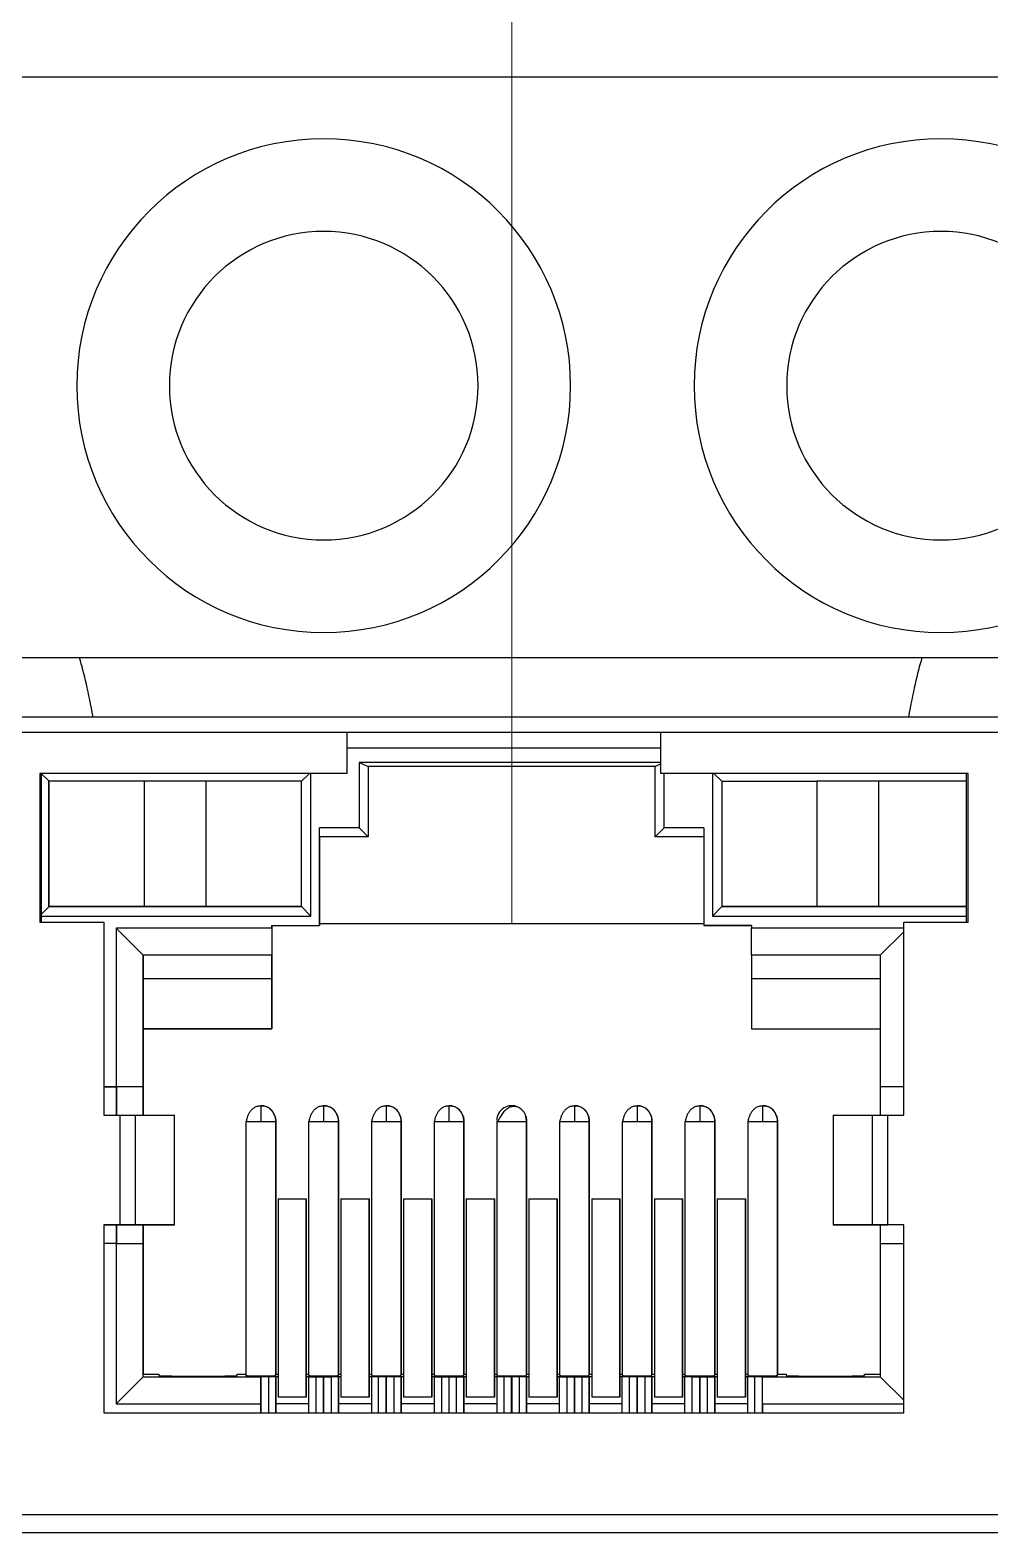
# Model space of a CAD drawing. Header units: millimetres. Extents: x 16 to 196, y 45 to 267.
# Drawn here: x 133.71 to 149.26, y 61.89 to 86.25 of the extents above; entities that cross this region are included whole.
import ezdxf

# ---------------------------------------------------------------- set-up
doc = ezdxf.new("R2010")
doc.units = ezdxf.units.MM

msp = doc.modelspace()

# ---------------------------------------------------------------- linework, layer by layer
at = {"color": 7, "linetype": 'Continuous', "lineweight": 18}
msp.add_line((141.512, 71.764), (141.512, 139.983), dxfattribs=at)
at = {"color": 7, "linetype": 'Continuous', "lineweight": 25}
for p, q in [((173.467, 85.483), (93.467, 85.483)), ((164.844, 76.073), (102.09, 76.073)), ((101.634, 75.114), (165.388, 75.114)), ((134.73, 75.114), (135.289, 75.114)), ((147.481, 75.114), (147.938, 75.114)), ((138.845, 74.86), (128.177, 74.86)), ((138.845, 74.2), (138.845, 74.86)), ((143.925, 74.86), (138.845, 74.86)), ((143.925, 74.86), (143.925, 74.2)), ((154.593, 74.86), (143.925, 74.86)), ((143.925, 74.377), (139.04, 74.377)), ((139.04, 74.377), (139.04, 73.319)), ((139.04, 74.377), (139.187, 74.309)), ((143.837, 74.309), (139.187, 74.309)), ((139.187, 74.309), (139.187, 73.172)), ((143.925, 74.35), (143.837, 74.309)), ((143.837, 73.172), (143.837, 74.309)), ((138.845, 74.2), (133.867, 74.2)), ((133.867, 74.2), (133.867, 71.787)), ((133.867, 74.2), (133.892, 74.2)), ((138.845, 74.2), (133.892, 74.2)), ((133.892, 74.2), (133.892, 71.787)), ((133.892, 74.2), (134.019, 74.073)), ((134.019, 74.072), (134.016, 74.072)), ((134.016, 72.043), (134.016, 74.072)), ((134.019, 74.072), (134.019, 74.073)), ((135.56, 74.073), (134.019, 74.073)), ((134.019, 72.043), (134.019, 74.072)), ((135.56, 74.073), (135.56, 72.043)), ((136.565, 74.073), (135.56, 74.073)), ((138.106, 74.073), (136.565, 74.073)), ((136.565, 72.043), (136.565, 74.073)), ((138.106, 72.043), (138.106, 74.073)), ((138.109, 74.073), (138.106, 74.073)), ((138.236, 74.2), (138.109, 74.073)), ((138.109, 72.041), (138.109, 74.073)), ((138.261, 71.888), (138.261, 74.2)), ((148.904, 74.2), (143.925, 74.2)), ((148.878, 74.2), (143.925, 74.2)), ((143.984, 73.319), (143.984, 74.2)), ((144.763, 74.2), (144.763, 71.888)), ((144.789, 74.2), (144.916, 74.073)), ((144.916, 74.073), (144.916, 72.043)), ((144.916, 74.073), (146.456, 74.073)), ((146.456, 74.073), (146.456, 72.043)), ((147.462, 74.073), (146.456, 74.073)), ((148.878, 74.073), (147.462, 74.073)), ((147.462, 72.043), (147.462, 74.073)), ((148.878, 74.2), (148.904, 74.2)), ((148.878, 71.787), (148.878, 74.2)), ((148.904, 71.787), (148.904, 74.2)), ((139.04, 73.319), (138.401, 73.319)), ((138.401, 71.736), (138.401, 73.319)), ((138.401, 73.172), (138.401, 73.319)), ((139.04, 73.319), (139.187, 73.172)), ((143.984, 73.319), (143.837, 73.172)), ((144.624, 73.319), (143.984, 73.319)), ((144.624, 73.319), (144.624, 71.736)), ((138.401, 73.172), (138.401, 71.764)), ((139.187, 73.172), (138.401, 73.172)), ((144.624, 73.172), (143.837, 73.172)), ((133.892, 71.914), (134.019, 72.041)), ((133.892, 71.888), (138.261, 71.888)), ((134.016, 72.043), (134.019, 72.043)), ((135.56, 72.043), (134.019, 72.043)), ((138.073, 72.043), (134.019, 72.043)), ((134.019, 72.043), (134.019, 72.041)), ((134.019, 72.041), (138.109, 72.041)), ((135.56, 72.043), (136.565, 72.043)), ((138.106, 72.043), (136.565, 72.043)), ((138.073, 72.043), (138.106, 72.043)), ((138.109, 72.041), (138.261, 71.888)), ((144.763, 71.888), (144.916, 72.041)), ((144.763, 71.888), (148.878, 71.888)), ((144.916, 72.043), (144.92, 72.043)), ((146.456, 72.043), (144.916, 72.043)), ((144.916, 72.043), (144.916, 72.041)), ((144.916, 72.041), (148.878, 72.041)), ((148.878, 72.043), (144.92, 72.043)), ((146.456, 72.043), (147.462, 72.043)), ((148.878, 72.043), (147.462, 72.043)), ((133.867, 71.787), (134.908, 71.787)), ((134.908, 71.787), (134.908, 68.662)), ((137.626, 71.693), (135.103, 71.693)), ((135.103, 71.693), (135.103, 69.12)), ((135.103, 71.693), (135.543, 71.253)), ((137.626, 71.736), (138.401, 71.736)), ((137.626, 71.693), (137.626, 71.736)), ((137.626, 71.736), (137.626, 70.059)), ((137.626, 71.693), (137.626, 71.253)), ((138.401, 71.764), (138.401, 71.736)), ((144.624, 71.764), (138.401, 71.764)), ((144.624, 71.764), (138.401, 71.764)), ((144.624, 71.736), (145.398, 71.736)), ((145.398, 71.736), (144.624, 71.736)), ((144.624, 71.736), (144.624, 71.736)), ((145.398, 71.736), (145.398, 71.693)), ((147.862, 71.693), (145.398, 71.693)), ((145.398, 71.253), (145.398, 71.693)), ((147.862, 71.634), (147.481, 71.253)), ((147.862, 68.662), (147.862, 71.787)), ((147.862, 71.787), (148.904, 71.787)), ((135.543, 69.12), (135.543, 71.253)), ((137.626, 71.253), (135.543, 71.253)), ((135.543, 71.253), (135.543, 71.253)), ((135.543, 71.253), (135.543, 70.872)), ((137.626, 71.253), (135.543, 71.253)), ((137.626, 70.872), (137.626, 71.253)), ((147.481, 71.253), (145.398, 71.253)), ((145.398, 71.253), (145.398, 70.872)), ((147.481, 71.253), (147.481, 69.12)), ((135.543, 70.872), (135.543, 70.059)), ((137.626, 70.872), (135.543, 70.872)), ((137.626, 70.059), (137.626, 70.872)), ((147.481, 70.872), (145.398, 70.872)), ((145.398, 70.872), (145.398, 70.059)), ((135.543, 70.059), (135.543, 70.059)), ((135.543, 70.059), (135.543, 68.662)), ((135.543, 70.059), (137.626, 70.059)), ((137.626, 70.059), (135.543, 70.059)), ((145.398, 70.059), (147.481, 70.059)), ((134.908, 69.12), (135.103, 69.12)), ((135.111, 69.12), (134.908, 69.12)), ((135.543, 69.12), (135.103, 69.12)), ((135.111, 68.662), (135.111, 69.12)), ((135.543, 69.12), (135.111, 69.12)), ((135.111, 69.12), (135.111, 69.12)), ((135.111, 69.12), (135.111, 68.662)), ((135.543, 69.12), (135.543, 69.12)), ((135.543, 68.662), (135.543, 69.12)), ((147.862, 69.12), (147.481, 69.12)), ((147.481, 69.12), (147.481, 69.12)), ((147.862, 69.12), (147.481, 69.12)), ((147.481, 69.12), (147.481, 68.662)), ((137.448, 68.815), (137.448, 68.561)), ((138.464, 68.815), (138.464, 68.561)), ((139.48, 68.815), (139.48, 68.561)), ((140.496, 68.815), (140.496, 68.561)), ((142.528, 68.815), (142.528, 68.561)), ((143.544, 68.815), (143.544, 68.561)), ((144.56, 68.815), (144.56, 68.561)), ((145.576, 68.815), (145.576, 68.561)), ((134.908, 68.662), (135.162, 68.662)), ((135.162, 68.662), (135.162, 66.884)), ((135.162, 68.662), (135.415, 68.662)), ((135.415, 68.662), (135.415, 66.884)), ((135.415, 68.662), (136.05, 68.662)), ((136.05, 66.884), (136.05, 68.662)), ((137.207, 68.561), (137.207, 64.443)), ((137.207, 68.561), (137.211, 68.561)), ((137.448, 68.561), (137.689, 68.561)), ((137.678, 68.647), (137.665, 68.672)), ((137.681, 68.637), (137.689, 68.574)), ((137.689, 68.561), (137.689, 68.574)), ((137.689, 68.574), (137.689, 64.465)), ((137.689, 64.443), (137.689, 68.561)), ((138.223, 68.561), (138.223, 64.443)), ((138.223, 68.561), (138.227, 68.561)), ((138.464, 68.561), (138.705, 68.561)), ((138.694, 68.647), (138.681, 68.672)), ((138.697, 68.637), (138.705, 68.574)), ((138.705, 68.561), (138.705, 68.574)), ((138.705, 68.574), (138.705, 64.465)), ((138.705, 64.443), (138.705, 68.561)), ((139.239, 68.561), (139.239, 64.443)), ((139.239, 68.561), (139.243, 68.561)), ((139.48, 68.561), (139.721, 68.561)), ((139.71, 68.647), (139.697, 68.672)), ((139.713, 68.637), (139.721, 68.574)), ((139.721, 68.561), (139.721, 68.574)), ((139.721, 68.574), (139.721, 64.465)), ((139.721, 64.443), (139.721, 68.561)), ((140.255, 68.561), (140.255, 64.443)), ((140.255, 68.561), (140.259, 68.561)), ((140.496, 68.561), (140.737, 68.561)), ((140.726, 68.647), (140.713, 68.672)), ((140.729, 68.637), (140.737, 68.574)), ((140.737, 68.561), (140.737, 68.574)), ((140.737, 68.574), (140.737, 64.465)), ((140.737, 64.443), (140.737, 68.561)), ((141.271, 68.561), (141.753, 68.561)), ((141.271, 68.561), (141.271, 64.443)), ((141.745, 68.637), (141.753, 68.574)), ((141.753, 68.574), (141.753, 64.465)), ((141.753, 68.561), (141.753, 68.566)), ((141.753, 64.443), (141.753, 68.561)), ((142.287, 68.561), (142.287, 64.443)), ((142.287, 68.561), (142.291, 68.561)), ((142.528, 68.561), (142.769, 68.561)), ((142.758, 68.647), (142.745, 68.672)), ((142.761, 68.637), (142.769, 68.574)), ((142.769, 68.561), (142.769, 68.574)), ((142.769, 68.574), (142.769, 64.465)), ((142.769, 64.443), (142.769, 68.561)), ((143.303, 68.561), (143.303, 64.443)), ((143.303, 68.561), (143.307, 68.561)), ((143.544, 68.561), (143.785, 68.561)), ((143.774, 68.647), (143.761, 68.672)), ((143.777, 68.637), (143.785, 68.574)), ((143.785, 68.561), (143.785, 68.574)), ((143.785, 68.574), (143.785, 64.465)), ((143.785, 64.443), (143.785, 68.561)), ((144.319, 68.561), (144.319, 64.443)), ((144.319, 68.561), (144.323, 68.561)), ((144.56, 68.561), (144.801, 68.561)), ((144.79, 68.647), (144.777, 68.672)), ((144.793, 68.637), (144.801, 68.574)), ((144.801, 68.561), (144.801, 68.574)), ((144.801, 68.574), (144.801, 64.465)), ((144.801, 64.443), (144.801, 68.561)), ((145.335, 68.561), (145.335, 64.443)), ((145.335, 68.561), (145.339, 68.561)), ((145.576, 68.561), (145.817, 68.561)), ((145.806, 68.647), (145.793, 68.672)), ((145.809, 68.637), (145.817, 68.574)), ((145.817, 68.561), (145.817, 68.574)), ((145.817, 68.574), (145.817, 68.574)), ((145.817, 68.574), (145.817, 64.465)), ((145.817, 64.443), (145.817, 68.561)), ((146.721, 68.662), (146.721, 66.884)), ((146.721, 68.662), (147.356, 68.662)), ((147.356, 66.884), (147.356, 68.662)), ((147.356, 68.662), (147.608, 68.662)), ((147.608, 66.884), (147.608, 68.662)), ((147.608, 68.662), (147.862, 68.662)), ((137.728, 67.304), (138.185, 67.304)), ((137.728, 67.304), (137.728, 64.091)), ((138.185, 67.304), (138.185, 64.091)), ((138.185, 66.986), (138.185, 67.304)), ((138.744, 67.304), (139.201, 67.304)), ((138.744, 67.304), (138.744, 64.091)), ((139.201, 67.304), (139.201, 64.091)), ((139.201, 66.986), (139.201, 67.304)), ((139.76, 67.304), (140.217, 67.304)), ((139.76, 67.304), (139.76, 64.091)), ((140.217, 67.304), (140.217, 64.091)), ((140.217, 66.986), (140.217, 67.304)), ((140.776, 67.304), (141.233, 67.304)), ((140.776, 67.304), (140.776, 64.091)), ((141.233, 67.304), (141.233, 64.091)), ((141.233, 66.986), (141.233, 67.304)), ((141.792, 67.304), (142.249, 67.304)), ((141.792, 67.304), (141.792, 64.091)), ((142.249, 67.304), (142.249, 64.091)), ((142.249, 66.986), (142.249, 67.304)), ((142.808, 67.304), (143.265, 67.304)), ((142.808, 67.304), (142.808, 64.091)), ((143.265, 67.304), (143.265, 64.091)), ((143.265, 66.986), (143.265, 67.304)), ((143.824, 67.304), (144.281, 67.304)), ((143.824, 67.304), (143.824, 64.091)), ((144.281, 67.304), (144.281, 64.091)), ((144.281, 66.986), (144.281, 67.304)), ((144.84, 67.304), (145.297, 67.304)), ((144.84, 67.304), (144.84, 64.091)), ((145.297, 67.304), (145.297, 64.091)), ((145.297, 66.986), (145.297, 67.304)), ((138.185, 64.183), (138.185, 66.986)), ((139.201, 64.183), (139.201, 66.986)), ((140.217, 64.183), (140.217, 66.986)), ((141.233, 64.183), (141.233, 66.986)), ((142.249, 64.183), (142.249, 66.986)), ((143.265, 64.183), (143.265, 66.986)), ((144.281, 64.183), (144.281, 66.986)), ((145.297, 64.183), (145.297, 66.986)), ((135.162, 66.884), (134.908, 66.884)), ((134.908, 66.884), (134.908, 63.836)), ((134.908, 66.884), (134.908, 66.884)), ((134.908, 66.884), (134.908, 63.836)), ((134.908, 66.884), (135.162, 66.884)), ((135.111, 66.58), (135.111, 66.884)), ((135.111, 66.884), (135.111, 66.58)), ((135.415, 66.884), (135.162, 66.884)), ((135.162, 66.884), (135.797, 66.884)), ((136.05, 66.884), (135.415, 66.884)), ((135.543, 66.884), (135.543, 64.465)), ((135.543, 66.58), (135.543, 66.884)), ((135.797, 66.884), (136.05, 66.884)), ((146.721, 66.884), (146.973, 66.884)), ((147.356, 66.884), (146.721, 66.884)), ((146.973, 66.884), (147.608, 66.884)), ((147.608, 66.884), (147.356, 66.884)), ((147.481, 66.884), (147.481, 66.58)), ((147.862, 66.884), (147.608, 66.884)), ((147.862, 63.836), (147.862, 66.884)), ((135.103, 66.58), (134.908, 66.58)), ((135.103, 66.58), (135.103, 63.981)), ((135.103, 66.58), (135.543, 66.58)), ((135.543, 64.421), (135.543, 66.58)), ((135.543, 66.58), (135.543, 66.58)), ((147.481, 66.58), (147.481, 64.421)), ((147.481, 66.58), (147.862, 66.58)), ((135.103, 63.981), (135.543, 64.421)), ((135.543, 64.421), (135.543, 64.465)), ((135.543, 64.465), (135.797, 64.465)), ((135.543, 64.421), (137.448, 64.421)), ((135.797, 64.465), (135.797, 64.443)), ((136.051, 64.434), (136.813, 64.434)), ((137.067, 64.443), (137.067, 64.465)), ((137.067, 64.465), (137.207, 64.465)), ((137.448, 64.421), (137.448, 63.981)), ((137.448, 63.836), (137.448, 64.421)), ((137.449, 64.421), (137.448, 64.421)), ((137.572, 64.421), (137.449, 64.421)), ((137.689, 64.421), (137.572, 64.421)), ((137.689, 64.443), (137.689, 64.465)), ((137.689, 64.465), (137.728, 64.465)), ((137.689, 64.421), (137.689, 63.836)), ((137.689, 63.988), (137.689, 64.421)), ((137.728, 64.421), (137.689, 64.421)), ((138.185, 64.465), (138.223, 64.465)), ((138.223, 64.421), (138.185, 64.421)), ((138.223, 64.421), (138.223, 63.836)), ((138.223, 64.421), (138.341, 64.421)), ((138.341, 64.421), (138.463, 64.421)), ((138.463, 64.421), (138.465, 64.421)), ((138.465, 64.421), (138.588, 64.421)), ((138.705, 64.421), (138.588, 64.421)), ((138.705, 64.443), (138.705, 64.465)), ((138.705, 64.465), (138.744, 64.465)), ((138.705, 64.421), (138.705, 63.836)), ((138.705, 63.988), (138.705, 64.421)), ((138.744, 64.421), (138.705, 64.421)), ((139.201, 64.465), (139.239, 64.465)), ((139.239, 64.421), (139.201, 64.421)), ((139.239, 64.421), (139.239, 63.836)), ((139.357, 64.421), (139.239, 64.421)), ((139.479, 64.421), (139.357, 64.421)), ((139.481, 64.421), (139.479, 64.421)), ((139.604, 64.421), (139.481, 64.421)), ((139.721, 64.421), (139.604, 64.421)), ((139.721, 64.443), (139.721, 64.465)), ((139.721, 64.465), (139.76, 64.465)), ((139.721, 64.421), (139.721, 63.836)), ((139.721, 63.988), (139.721, 64.421)), ((139.76, 64.421), (139.721, 64.421)), ((140.217, 64.465), (140.255, 64.465)), ((140.255, 64.421), (140.217, 64.421)), ((140.255, 64.421), (140.255, 63.836)), ((140.255, 64.421), (140.373, 64.421)), ((140.373, 64.421), (140.495, 64.421)), ((140.495, 64.421), (140.497, 64.421)), ((140.497, 64.421), (140.62, 64.421)), ((140.62, 64.421), (140.737, 64.421)), ((140.737, 64.443), (140.737, 64.465)), ((140.737, 64.465), (140.776, 64.465)), ((140.737, 64.421), (140.737, 63.836)), ((140.737, 63.988), (140.737, 64.421)), ((140.737, 64.421), (140.737, 64.421)), ((140.776, 64.421), (140.737, 64.421)), ((141.233, 64.465), (141.271, 64.465)), ((141.271, 64.421), (141.233, 64.421)), ((141.271, 64.421), (141.271, 63.836)), ((141.389, 64.421), (141.271, 64.421)), ((141.511, 64.421), (141.389, 64.421)), ((141.513, 64.421), (141.511, 64.421)), ((141.636, 64.421), (141.513, 64.421)), ((141.753, 64.421), (141.636, 64.421)), ((141.753, 64.443), (141.753, 64.465)), ((141.753, 64.465), (141.792, 64.465)), ((141.753, 63.836), (141.753, 64.421)), ((141.753, 64.421), (141.753, 63.988)), ((141.792, 64.421), (141.753, 64.421)), ((142.249, 64.465), (142.287, 64.465)), ((142.287, 64.421), (142.249, 64.421)), ((142.287, 63.836), (142.287, 64.421)), ((142.287, 64.421), (142.405, 64.421)), ((142.405, 64.421), (142.527, 64.421)), ((142.527, 64.421), (142.529, 64.421)), ((142.529, 64.421), (142.652, 64.421)), ((142.652, 64.421), (142.769, 64.421)), ((142.769, 64.443), (142.769, 64.465)), ((142.769, 64.465), (142.808, 64.465)), ((142.769, 63.836), (142.769, 64.421)), ((142.769, 64.421), (142.769, 63.988)), ((142.808, 64.421), (142.769, 64.421)), ((143.265, 64.465), (143.303, 64.465)), ((143.303, 64.421), (143.265, 64.421)), ((143.303, 63.836), (143.303, 64.421)), ((143.421, 64.421), (143.303, 64.421)), ((143.543, 64.421), (143.421, 64.421)), ((143.545, 64.421), (143.543, 64.421)), ((143.668, 64.421), (143.545, 64.421)), ((143.785, 64.421), (143.668, 64.421)), ((143.785, 64.443), (143.785, 64.465)), ((143.785, 64.465), (143.824, 64.465)), ((143.785, 63.836), (143.785, 64.421)), ((143.785, 64.421), (143.785, 63.988)), ((143.824, 64.421), (143.785, 64.421)), ((144.281, 64.465), (144.319, 64.465)), ((144.319, 64.421), (144.281, 64.421)), ((144.319, 63.836), (144.319, 64.421)), ((144.437, 64.421), (144.319, 64.421)), ((144.437, 64.421), (144.559, 64.421)), ((144.559, 64.421), (144.561, 64.421)), ((144.561, 64.421), (144.684, 64.421)), ((144.684, 64.421), (144.801, 64.421)), ((144.801, 64.443), (144.801, 64.465)), ((144.801, 64.465), (144.84, 64.465)), ((144.801, 63.836), (144.801, 64.421)), ((144.801, 64.421), (144.801, 63.988)), ((144.84, 64.421), (144.801, 64.421)), ((145.297, 64.465), (145.335, 64.465)), ((145.335, 64.421), (145.297, 64.421)), ((145.335, 63.836), (145.335, 64.421)), ((145.453, 64.421), (145.335, 64.421)), ((145.575, 64.421), (145.453, 64.421)), ((145.576, 64.421), (145.575, 64.421)), ((145.576, 64.421), (147.481, 64.421)), ((145.576, 63.981), (145.576, 64.421)), ((145.817, 64.443), (145.817, 64.465)), ((145.817, 64.465), (145.957, 64.465)), ((145.957, 64.465), (145.957, 64.443)), ((146.211, 64.434), (146.973, 64.434)), ((147.227, 64.443), (147.227, 64.465)), ((147.227, 64.465), (147.481, 64.465)), ((147.862, 64.04), (147.481, 64.421)), ((138.185, 64.091), (137.728, 64.091)), ((138.185, 64.091), (138.185, 64.183)), ((139.201, 64.091), (138.744, 64.091)), ((139.201, 64.091), (139.201, 64.183)), ((140.217, 64.091), (139.76, 64.091)), ((140.217, 64.091), (140.217, 64.183)), ((141.233, 64.091), (140.776, 64.091)), ((141.233, 64.091), (141.233, 64.183)), ((142.249, 64.091), (141.792, 64.091)), ((142.249, 64.091), (142.249, 64.183)), ((143.265, 64.091), (142.808, 64.091)), ((143.265, 64.091), (143.265, 64.183)), ((144.281, 64.091), (143.824, 64.091)), ((144.281, 64.091), (144.281, 64.183)), ((145.297, 64.091), (144.84, 64.091)), ((145.297, 64.091), (145.297, 64.183)), ((134.908, 63.836), (147.862, 63.836)), ((135.103, 63.981), (137.448, 63.981)), ((137.448, 63.836), (137.448, 63.981)), ((137.689, 63.836), (137.689, 63.988)), ((137.689, 63.988), (138.223, 63.988)), ((138.705, 63.836), (138.705, 63.988)), ((138.705, 63.988), (139.239, 63.988)), ((139.721, 63.836), (139.721, 63.988)), ((139.721, 63.988), (140.255, 63.988)), ((140.737, 63.988), (141.271, 63.988)), ((141.753, 63.988), (141.753, 63.836)), ((141.753, 63.988), (142.287, 63.988)), ((142.769, 63.988), (142.769, 63.836)), ((142.769, 63.988), (143.303, 63.988)), ((143.785, 63.988), (143.785, 63.836)), ((143.785, 63.988), (144.319, 63.988)), ((144.801, 63.988), (144.801, 63.836)), ((144.801, 63.988), (145.335, 63.988)), ((145.576, 63.981), (145.576, 63.836)), ((145.576, 63.981), (147.862, 63.981)), ((163.61, 62.185), (103.412, 62.185)), ((164.844, 61.891), (102.09, 61.891))]:
    msp.add_line(p, q, dxfattribs=at)
at = {"color": 8, "linetype": 'Continuous', "lineweight": 25}
for p, q in [((143.925, 74.606), (138.845, 74.606)), ((137.211, 68.561), (137.448, 68.561)), ((138.227, 68.561), (138.464, 68.561)), ((139.243, 68.561), (139.48, 68.561)), ((140.259, 68.561), (140.496, 68.561)), ((141.753, 68.566), (141.753, 68.574)), ((142.291, 68.561), (142.528, 68.561)), ((143.307, 68.561), (143.544, 68.561)), ((144.323, 68.561), (144.56, 68.561)), ((145.339, 68.561), (145.576, 68.561)), ((137.449, 64.421), (137.449, 63.836)), ((137.572, 64.421), (137.572, 63.836)), ((138.341, 64.421), (138.341, 63.836)), ((138.463, 64.421), (138.463, 63.836)), ((138.465, 63.836), (138.465, 64.421)), ((138.588, 64.421), (138.588, 63.836)), ((139.357, 63.836), (139.357, 64.421)), ((139.479, 63.836), (139.479, 64.421)), ((139.481, 64.421), (139.481, 63.836)), ((139.604, 64.421), (139.604, 63.836)), ((140.373, 64.421), (140.373, 63.836)), ((140.495, 64.421), (140.495, 63.836)), ((140.497, 63.836), (140.497, 64.421)), ((140.62, 63.836), (140.62, 64.421)), ((141.389, 63.836), (141.389, 64.421)), ((141.511, 63.836), (141.511, 64.421)), ((141.513, 64.421), (141.513, 63.836)), ((141.636, 64.421), (141.636, 63.836)), ((142.405, 64.421), (142.405, 63.836)), ((142.527, 64.421), (142.527, 63.836)), ((142.529, 63.836), (142.529, 64.421)), ((142.652, 63.836), (142.652, 64.421)), ((143.421, 63.836), (143.421, 64.421)), ((143.543, 63.836), (143.543, 64.421)), ((143.545, 64.421), (143.545, 63.836)), ((143.668, 64.421), (143.668, 63.836)), ((144.437, 63.836), (144.437, 64.421)), ((144.559, 64.421), (144.559, 63.836)), ((144.561, 63.836), (144.561, 64.421)), ((144.684, 63.836), (144.684, 64.421)), ((145.453, 63.836), (145.453, 64.421)), ((145.575, 63.836), (145.575, 64.421))]:
    msp.add_line(p, q, dxfattribs=at)
at = {"color": 7, "linetype": 'Continuous', "lineweight": 25, "flags": 128}
for points in [[(141.753, 68.574), (141.735, 68.666), (141.735, 68.667)], [(140.737, 63.836), (140.737, 63.84), (140.737, 63.913), (140.737, 63.964), (140.737, 63.988)]]:
    msp.add_lwpolyline(points, dxfattribs=at)
at = {"color": 7, "linetype": 'Continuous', "lineweight": 25}
for centre, radius, start, end in [((138.467, 80.483), 4, 0, 180), ((148.467, 80.483), 4, 0, 180), ((138.467, 80.483), 2.5, 0, 180), ((148.467, 80.483), 2.5, 0, 180), ((138.467, 80.483), 4, 180, 0), ((138.467, 80.483), 2.5, 180, 0), ((148.467, 80.483), 4, 180, 0), ((148.467, 80.483), 2.5, 180, 0), ((137.448, 68.574), 0.241, 0, 90), ((138.464, 68.574), 0.241, 0, 90), ((139.48, 68.574), 0.241, 0, 90), ((140.496, 68.574), 0.241, 0, 90), ((141.512, 68.574), 0.241, 64.3335, 180), ((142.528, 68.574), 0.241, 0, 90), ((143.544, 68.574), 0.241, 0, 90), ((144.56, 68.574), 0.241, 0, 90), ((145.576, 68.574), 0.241, 0, 90)]:
    msp.add_arc(centre, radius, start, end, dxfattribs=at)
for centre, major_axis, ratio, start_param, end_param in [((134.111, 64.017), (0, 12.7), 0.100286, 5.775266, 5.963395), ((148.558, 64.017), (0, 12.7), 0.100286, 0.319791, 0.50792), ((136.051, 64.443), (0.254, 0), 0.034921, 3.141593, 4.712389), ((136.813, 64.443), (0.254, 0), 0.034921, 4.712389, 6.283185), ((137.448, 64.443), (0.241, 0), 0.034921, 3.141593, 6.283185), ((138.464, 64.443), (0.241, 0), 0.034921, 3.141593, 6.283185), ((139.48, 64.443), (0.241, 0), 0.034921, 3.141593, 6.283185), ((140.496, 64.443), (0.241, 0), 0.034921, 3.141593, 6.283185), ((141.512, 64.443), (0.241, 0), 0.034921, 3.141593, 6.283185), ((142.528, 64.443), (0.241, 0), 0.034921, 3.141593, 6.283185), ((143.544, 64.443), (0.241, 0), 0.034921, 3.141593, 6.283185), ((144.56, 64.443), (0.241, 0), 0.034921, 3.141593, 6.283185), ((145.576, 64.443), (0.241, 0), 0.034921, 3.141593, 6.283185), ((146.211, 64.443), (0.254, 0), 0.034921, 3.141593, 4.712389), ((146.973, 64.443), (0.254, 0), 0.034921, 4.712389, 6.283185)]:
    msp.add_ellipse(centre, major_axis=major_axis, ratio=ratio, start_param=start_param, end_param=end_param, dxfattribs=at)
for points, knots in [([(137.448, 68.811), (137.43, 68.809), (137.394, 68.807), (137.344, 68.785), (137.302, 68.754), (137.268, 68.713), (137.244, 68.668), (137.227, 68.624), (137.217, 68.586), (137.213, 68.569), (137.211, 68.561)], [0, 0, 0, 0, 0.137372, 0.277226, 0.418336, 0.55772, 0.690813, 0.812099, 0.916288, 1, 1, 1, 1]), ([(137.665, 68.672), (137.659, 68.687), (137.641, 68.726), (137.59, 68.773), (137.521, 68.807), (137.472, 68.809), (137.448, 68.811)], [0, 0, 0, 0, 0.175562, 0.461183, 0.740211, 1, 1, 1, 1]), ([(138.464, 68.811), (138.446, 68.809), (138.41, 68.807), (138.36, 68.785), (138.318, 68.754), (138.284, 68.713), (138.26, 68.668), (138.243, 68.624), (138.233, 68.586), (138.229, 68.569), (138.227, 68.561)], [0, 0, 0, 0, 0.1373705, 0.2772261, 0.4183361, 0.5577159, 0.6908123, 0.8120987, 0.9162879, 1, 1, 1, 1]), ([(138.681, 68.672), (138.675, 68.687), (138.657, 68.726), (138.606, 68.773), (138.537, 68.807), (138.488, 68.809), (138.464, 68.811)], [0, 0, 0, 0, 0.17556, 0.461182, 0.74021, 1, 1, 1, 1]), ([(139.48, 68.811), (139.462, 68.809), (139.426, 68.807), (139.376, 68.785), (139.334, 68.754), (139.3, 68.713), (139.276, 68.668), (139.259, 68.624), (139.249, 68.586), (139.245, 68.569), (139.243, 68.561)], [0, 0, 0, 0, 0.137372, 0.277226, 0.418336, 0.557717, 0.690813, 0.812095, 0.916288, 1, 1, 1, 1]), ([(139.697, 68.672), (139.691, 68.687), (139.673, 68.726), (139.622, 68.773), (139.553, 68.807), (139.504, 68.809), (139.48, 68.811)], [0, 0, 0, 0, 0.175547, 0.461175, 0.740206, 1, 1, 1, 1]), ([(140.496, 68.811), (140.478, 68.809), (140.442, 68.807), (140.392, 68.785), (140.35, 68.754), (140.316, 68.713), (140.292, 68.668), (140.275, 68.624), (140.265, 68.586), (140.261, 68.569), (140.259, 68.561)], [0, 0, 0, 0, 0.137372, 0.277226, 0.418336, 0.557716, 0.690813, 0.812095, 0.916284, 1, 1, 1, 1]), ([(140.713, 68.672), (140.707, 68.687), (140.689, 68.726), (140.638, 68.773), (140.569, 68.807), (140.52, 68.809), (140.496, 68.811)], [0, 0, 0, 0, 0.175569, 0.46119, 0.740213, 1, 1, 1, 1]), ([(141.735, 68.666), (141.728, 68.681), (141.714, 68.709), (141.685, 68.744), (141.652, 68.771), (141.616, 68.79), (141.578, 68.8), (141.526, 68.803), (141.463, 68.786), (141.4, 68.737), (141.35, 68.674), (141.319, 68.619), (141.3, 68.582), (141.292, 68.568), (141.289, 68.561)], [0, 0, 0, 0, 0.072168, 0.142053, 0.208973, 0.273323, 0.338734, 0.405263, 0.538093, 0.666021, 0.786494, 0.900374, 0.952468, 1, 1, 1, 1]), ([(142.528, 68.811), (142.51, 68.809), (142.474, 68.807), (142.424, 68.785), (142.382, 68.754), (142.348, 68.713), (142.324, 68.668), (142.307, 68.624), (142.297, 68.586), (142.293, 68.569), (142.291, 68.561)], [0, 0, 0, 0, 0.137369, 0.277225, 0.418336, 0.557716, 0.690813, 0.812095, 0.916284, 1, 1, 1, 1]), ([(142.745, 68.672), (142.739, 68.687), (142.721, 68.726), (142.67, 68.773), (142.601, 68.807), (142.552, 68.809), (142.528, 68.811)], [0, 0, 0, 0, 0.175555, 0.461176, 0.740205, 1, 1, 1, 1]), ([(143.544, 68.811), (143.526, 68.809), (143.49, 68.807), (143.44, 68.785), (143.398, 68.754), (143.364, 68.713), (143.34, 68.668), (143.323, 68.624), (143.313, 68.586), (143.309, 68.569), (143.307, 68.561)], [0, 0, 0, 0, 0.137372, 0.277225, 0.418336, 0.557716, 0.690809, 0.812095, 0.916284, 1, 1, 1, 1]), ([(143.761, 68.672), (143.755, 68.687), (143.737, 68.726), (143.686, 68.773), (143.617, 68.807), (143.568, 68.809), (143.544, 68.811)], [0, 0, 0, 0, 0.175546, 0.461173, 0.740205, 1, 1, 1, 1]), ([(144.56, 68.811), (144.542, 68.809), (144.506, 68.807), (144.456, 68.785), (144.414, 68.754), (144.38, 68.713), (144.356, 68.668), (144.339, 68.624), (144.329, 68.586), (144.325, 68.569), (144.323, 68.561)], [0, 0, 0, 0, 0.137372, 0.277227, 0.418337, 0.557716, 0.690809, 0.812095, 0.916284, 1, 1, 1, 1]), ([(144.777, 68.672), (144.771, 68.687), (144.753, 68.726), (144.702, 68.773), (144.633, 68.807), (144.584, 68.809), (144.56, 68.811)], [0, 0, 0, 0, 0.175561, 0.461185, 0.740211, 1, 1, 1, 1]), ([(145.576, 68.811), (145.558, 68.809), (145.522, 68.807), (145.472, 68.785), (145.43, 68.754), (145.396, 68.713), (145.372, 68.668), (145.355, 68.624), (145.345, 68.586), (145.341, 68.569), (145.339, 68.561)], [0, 0, 0, 0, 0.137369, 0.277225, 0.418336, 0.557716, 0.690809, 0.812095, 0.916284, 1, 1, 1, 1]), ([(145.793, 68.672), (145.787, 68.687), (145.769, 68.726), (145.718, 68.773), (145.649, 68.807), (145.6, 68.809), (145.576, 68.811)], [0, 0, 0, 0, 0.175555, 0.461176, 0.740205, 1, 1, 1, 1])]:
    msp.add_open_spline(points, degree=3, knots=knots, dxfattribs=at)

doc.saveas('drawing.dxf')
